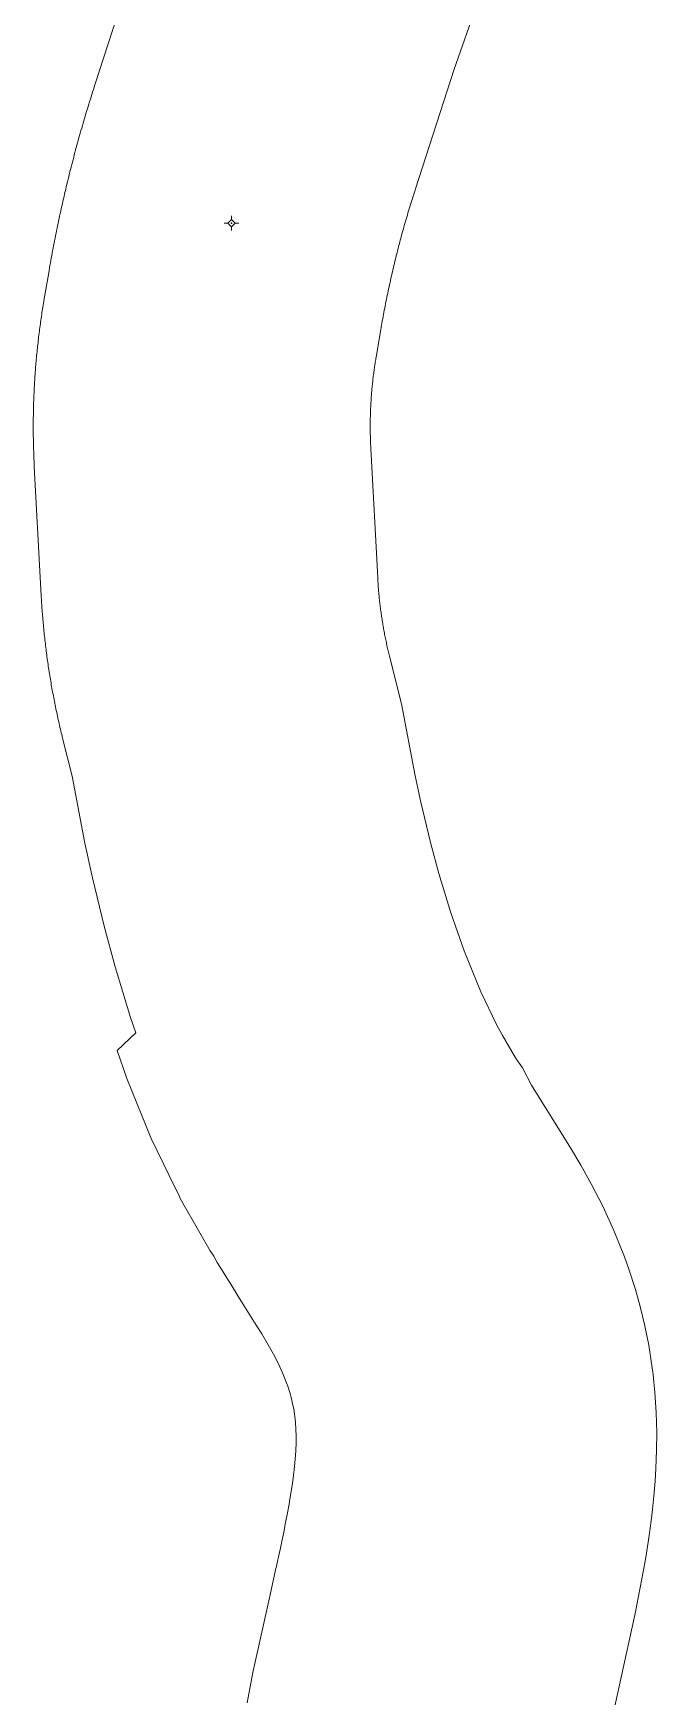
# Model space of a CAD drawing. Header units: metres. Extents: x 544975 to 548996, y 1840763 to 1844365.
# Drawn here: x 545458.9 to 545564.5, y 1843795.2 to 1844076.9 of the extents above; entities that cross this region are included whole.
import ezdxf

# ---------------------------------------------------------------- set-up
doc = ezdxf.new("R2010")
doc.units = ezdxf.units.M
doc.header["$MEASUREMENT"] = 0
doc.layers.add('Level 11', color=7, linetype='Continuous', lineweight=0)
doc.layers.add('Level 30', color=7, linetype='Continuous', lineweight=0)

# ---------------------------------------------------------------- blocks, each defined once
blk = doc.blocks.new('CENTRD_12')
at = {"layer": 'Level 11', "linetype": 'Continuous', "lineweight": 0}
h = blk.add_hatch(color=7, dxfattribs=at)
edge = h.paths.add_edge_path()
edge.add_arc((0, 0), 1.5, 0, 360)
at = {"layer": 'Level 11', "color": 7, "linetype": 'Continuous', "lineweight": 0}
for p, q in [((-6.3, 0), (-12.5, 0)), ((0, 6.2), (-6.3, 0)), ((-6.3, 0), (0, -6.3)), ((0, 12.5), (0, 6.2)), ((6.2, 0), (0, 6.2)), ((0, -6.3), (6.2, 0)), ((12.5, 0), (6.2, 0)), ((0, -6.3), (0, -12.5))]:
    blk.add_line(p, q, dxfattribs=at)
blk = doc.blocks.new('CENTRD_9')
at = {"layer": 'Level 11', "linetype": 'Continuous', "lineweight": 0}
h = blk.add_hatch(color=7, dxfattribs=at)
edge = h.paths.add_edge_path()
edge.add_arc((0, 0), 1.5, 0, 360)
at = {"layer": 'Level 11', "color": 7, "linetype": 'Continuous', "lineweight": 0}
for p, q in [((-6.3, 0), (-12.5, 0)), ((0, 6.2), (-6.3, 0)), ((-6.3, 0), (0, -6.3)), ((0, 12.5), (0, 6.2)), ((6.2, 0), (0, 6.2)), ((0, -6.3), (6.2, 0)), ((12.5, 0), (6.2, 0)), ((0, -6.3), (0, -12.5))]:
    blk.add_line(p, q, dxfattribs=at)
blk = doc.blocks.new('5.DuongDay35Kv_RTH')
at = {"layer": 'Level 30', "color": 5, "flags": 128}
for points in [[(45555.9807, 843787.2005), (45560.857, 843809.3386), (45562.0152, 843815.1734), (45562.6554, 843818.7832), (45563.2427, 843822.5422), (45563.5782, 843825.0284), (45563.8044, 843826.9292), (45564.0388, 843829.2121), (45564.2477, 843831.7584), (45564.3789, 843833.8995), (45564.4915, 843836.954), (45564.5105, 843839.9774), (45564.4196, 843843.3345), (45564.1978, 843846.7615), (45563.8872, 843849.7996), (45563.5895, 843852.0409), (45563.1495, 843854.7593), (45562.5008, 843858.0194), (45561.708, 843861.3099), (45560.9081, 843864.1684), (45559.7922, 843867.6349), (45559.0435, 843869.7295), (45557.2592, 843874.1855), (45555.3782, 843878.2784), (45553.4279, 843882.0831), (45551.6525, 843885.2603), (45549.912, 843888.1976), (45543.3088, 843898.7817), (45541.8077, 843901.7143), (45540.5665, 843903.445), (45538.342, 843907.3181), (45537.3935, 843909.0888), (45534.7435, 843914.5843), (45531.9168, 843921.5127), (45529.6604, 843927.9845), (45527.6363, 843934.6308), (45526.2072, 843939.8964), (45524.5519, 843946.7193), (45523.5864, 843951.1433), (45521.2765, 843963.3798), (45519.2595, 843971.4256), (45519.2024, 843971.6551), (45519.146, 843971.8849), (45519.0905, 843972.1148), (45519.0357, 843972.3449), (45518.9817, 843972.5752), (45518.9284, 843972.8056), (45518.876, 843973.0363), (45518.8243, 843973.2671), (45518.7734, 843973.4981), (45518.7233, 843973.7293), (45518.6739, 843973.9606), (45518.6254, 843974.1921), (45518.5776, 843974.4238), (45518.5306, 843974.6556), (45518.4844, 843974.8876), (45518.439, 843975.1198), (45518.3944, 843975.3521), (45518.3505, 843975.5845), (45518.3075, 843975.8171), (45518.2652, 843976.0498), (45518.2237, 843976.2827), (45518.183, 843976.5157), (45518.1431, 843976.7489), (45518.104, 843976.9822), (45518.0657, 843977.2156), (45518.0281, 843977.4491), (45517.9914, 843977.6828), (45517.9554, 843977.9166), (45517.9203, 843978.1505), (45517.8859, 843978.3845), (45517.8523, 843978.6187), (45517.8195, 843978.8529), (45517.7875, 843979.0873), (45517.7563, 843979.3218), (45517.7259, 843979.5563), (45517.6963, 843979.791), (45517.6674, 843980.0258), (45517.6394, 843980.2607), (45517.6122, 843980.4956), (45517.5857, 843980.7307), (45517.5601, 843980.9658), (45517.5352, 843981.2011), (45517.5112, 843981.4364), (45517.4879, 843981.6718), (45517.4654, 843981.9073), (45517.4438, 843982.1428), (45517.4229, 843982.3784), (45517.4028, 843982.6141), (45517.3835, 843982.8499), (45517.3651, 843983.0857), (45517.3474, 843983.3216), (45517.3305, 843983.5575), (45517.3144, 843983.7935), (45517.2991, 843984.0295), (45517.2846, 843984.2656), (45517.2709, 843984.5018), (45517.2596, 843984.7095), (45516.0939, 844006.5804), (45516.0817, 844006.8167), (45516.0703, 844007.0529), (45516.0597, 844007.2892), (45516.0499, 844007.5256), (45516.0409, 844007.762), (45516.0327, 844007.9984), (45516.0253, 844008.2348), (45516.0187, 844008.4712), (45516.0129, 844008.7077), (45516.0079, 844008.9442), (45516.0037, 844009.1807), (45516.0003, 844009.4172), (45515.9977, 844009.6537), (45515.9959, 844009.8903), (45515.9949, 844010.1268), (45515.9947, 844010.3634), (45515.9954, 844010.5999), (45515.9968, 844010.8364), (45515.999, 844011.073), (45516.002, 844011.3095), (45516.0058, 844011.546), (45516.0104, 844011.7825), (45516.0158, 844012.019), (45516.022, 844012.2554), (45516.029, 844012.4919), (45516.0368, 844012.7283), (45516.0454, 844012.9647), (45516.0548, 844013.201), (45516.065, 844013.4373), (45516.076, 844013.6736), (45516.0878, 844013.9099), (45516.1004, 844014.1461), (45516.1138, 844014.3822), (45516.128, 844014.6184), (45516.143, 844014.8544), (45516.1588, 844015.0904), (45516.1754, 844015.3264), (45516.1927, 844015.5623), (45516.2109, 844015.7981), (45516.2299, 844016.0339), (45516.2497, 844016.2696), (45516.2703, 844016.5053), (45516.2917, 844016.7409), (45516.3138, 844016.9764), (45516.3368, 844017.2118), (45516.3606, 844017.4471), (45516.3851, 844017.6824), (45516.4105, 844017.9176), (45516.4366, 844018.1527), (45516.4636, 844018.3877), (45516.4913, 844018.6226), (45516.5198, 844018.8574), (45516.5492, 844019.0921), (45516.5793, 844019.3267), (45516.6102, 844019.5612), (45516.6419, 844019.7956), (45516.6744, 844020.0299), (45516.7077, 844020.2641), (45516.7418, 844020.4982), (45516.7767, 844020.7322), (45516.8123, 844020.966), (45516.8488, 844021.1997), (45516.8861, 844021.4333), (45516.9241, 844021.6668), (45516.9629, 844021.9001), (45516.9906, 844022.0633), (45517.7898, 844026.7486), (45517.8522, 844027.112), (45517.9153, 844027.4753), (45517.9793, 844027.8384), (45518.0441, 844028.2014), (45518.1096, 844028.5642), (45518.176, 844028.9269), (45518.2431, 844029.2895), (45518.311, 844029.6519), (45518.3797, 844030.0142), (45518.4491, 844030.3763), (45518.5194, 844030.7382), (45518.5905, 844031.1), (45518.6623, 844031.4617), (45518.7349, 844031.8232), (45518.8083, 844032.1845), (45518.8825, 844032.5457), (45518.9575, 844032.9067), (45519.0332, 844033.2676), (45519.1098, 844033.6282), (45519.1871, 844033.9888), (45519.2652, 844034.3491), (45519.344, 844034.7093), (45519.4237, 844035.0693), (45519.5042, 844035.4291), (45519.5854, 844035.7888), (45519.6674, 844036.1483), (45519.7502, 844036.5076), (45519.8337, 844036.8667), (45519.9181, 844037.2256), (45520.0032, 844037.5844), (45520.0891, 844037.943), (45520.1758, 844038.3014), (45520.2632, 844038.6596), (45520.3515, 844039.0176), (45520.4405, 844039.3754), (45520.5302, 844039.733), (45520.6208, 844040.0904), (45520.7121, 844040.4476), (45520.8042, 844040.8047), (45520.8971, 844041.1615), (45520.9908, 844041.5181), (45521.0852, 844041.8745), (45521.1804, 844042.2307), (45521.2764, 844042.5867), (45521.3731, 844042.9425), (45521.4707, 844043.2981), (45521.569, 844043.6535), (45521.668, 844044.0087), (45521.7679, 844044.3636), (45521.8685, 844044.7183), (45521.9698, 844045.0728), (45522.072, 844045.4271), (45522.1749, 844045.7812), (45522.2786, 844046.135), (45522.383, 844046.4886), (45522.4882, 844046.842), (45522.5942, 844047.1952), (45522.7009, 844047.5481), (45522.8085, 844047.9008), (45522.9167, 844048.2533), (45523.0258, 844048.6055), (45523.1356, 844048.9575), (45523.2461, 844049.3092), (45523.3575, 844049.6607), (45523.4696, 844050.012), (45523.5824, 844050.363), (45523.6528, 844050.5805), (45530.2135, 844070.8182), (45539.4723, 844097.2026)], [(45495.1635, 843794.1985), (45496.132, 843799.3305), (45497.6162, 843806.1792), (45498.9208, 843811.9784), (45499.9253, 843816.4572), (45500.1812, 843817.6141), (45500.5738, 843819.4122), (45500.7852, 843820.3958), (45501.0865, 843821.8216), (45501.3489, 843823.0931), (45501.6737, 843824.717), (45501.988, 843826.3601), (45502.2517, 843827.8135), (45502.4007, 843828.6787), (45502.8162, 843831.3379), (45503.0026, 843832.7195), (45503.1142, 843833.6569), (45503.2343, 843834.8269), (45503.3406, 843836.1222), (45503.3877, 843836.8917), (45503.4385, 843838.271), (45503.4453, 843839.3428), (45503.413, 843840.535), (45503.3387, 843841.6833), (45503.2374, 843842.6737), (45503.1754, 843843.1411), (45503.0494, 843843.919), (45502.8532, 843844.905), (45502.6071, 843845.9267), (45502.4244, 843846.5797), (45501.9674, 843847.9994), (45501.9325, 843848.0969), (45501.1416, 843850.072), (45500.4438, 843851.5903), (45499.5905, 843853.2549), (45498.7276, 843854.7992), (45497.6174, 843856.6727), (45496.6965, 843858.1745), (45494.729, 843861.3148), (45493.4016, 843863.4203), (45492.3644, 843865.0731), (45490.0941, 843868.7357), (45489.5317, 843869.8344), (45488.8881, 843870.7319), (45487.1275, 843873.756), (45483.8141, 843879.6048), (45483.7216, 843879.9725), (45482.957, 843881.4), (45478.9224, 843889.767), (45474.7823, 843899.9144), (45473.1276, 843904.6605), (45476.3213, 843907.6506), (45475.4069, 843910.2733), (45472.7971, 843918.8426), (45470.9375, 843925.6944), (45468.9448, 843933.9077), (45467.6664, 843939.7657), (45465.5193, 843951.1396), (45463.9121, 843957.5511), (45463.835, 843957.8604), (45463.7586, 843958.1698), (45463.683, 843958.4795), (45463.6083, 843958.7893), (45463.5342, 843959.0994), (45463.461, 843959.4096), (45463.3886, 843959.72), (45463.3169, 843960.0306), (45463.246, 843960.3413), (45463.1759, 843960.6523), (45463.1066, 843960.9634), (45463.038, 843961.2747), (45462.9702, 843961.5862), (45462.9033, 843961.8978), (45462.837, 843962.2096), (45462.7716, 843962.5215), (45462.707, 843962.8337), (45462.6431, 843963.146), (45462.5801, 843963.4584), (45462.5178, 843963.771), (45462.4563, 843964.0838), (45462.3956, 843964.3967), (45462.3356, 843964.7097), (45462.2765, 843965.0229), (45462.2181, 843965.3363), (45462.1605, 843965.6498), (45462.1038, 843965.9635), (45462.0478, 843966.2772), (45461.9926, 843966.5912), (45461.9381, 843966.9052), (45461.8845, 843967.2194), (45461.8316, 843967.5338), (45461.7796, 843967.8482), (45461.7283, 843968.1628), (45461.6778, 843968.4776), (45461.6282, 843968.7924), (45461.5793, 843969.1074), (45461.5312, 843969.4225), (45461.4838, 843969.7377), (45461.4373, 843970.053), (45461.3916, 843970.3685), (45461.3466, 843970.6841), (45461.3025, 843970.9997), (45461.2591, 843971.3155), (45461.2166, 843971.6314), (45461.1748, 843971.9474), (45461.1338, 843972.2635), (45461.0937, 843972.5797), (45461.0543, 843972.896), (45461.0157, 843973.2124), (45460.9779, 843973.5289), (45460.9409, 843973.8455), (45460.9046, 843974.1622), (45460.8692, 843974.479), (45460.8346, 843974.7958), (45460.8008, 843975.1128), (45460.7678, 843975.4298), (45460.7355, 843975.7469), (45460.7041, 843976.0641), (45460.6734, 843976.3814), (45460.6436, 843976.6987), (45460.6145, 843977.0162), (45460.5863, 843977.3336), (45460.5588, 843977.6512), (45460.5322, 843977.9688), (45460.5063, 843978.2865), (45460.4812, 843978.6043), (45460.457, 843978.9221), (45460.4335, 843979.24), (45460.4108, 843979.5579), (45460.389, 843979.8759), (45460.3679, 843980.194), (45460.3476, 843980.5121), (45460.3281, 843980.8302), (45460.3095, 843981.1484), (45460.2916, 843981.4667), (45460.2804, 843981.6725), (45459.1147, 844003.5435), (45459.0982, 844003.8618), (45459.0824, 844004.1802), (45459.0674, 844004.4986), (45459.0533, 844004.817), (45459.0399, 844005.1355), (45459.0273, 844005.454), (45459.0156, 844005.7725), (45459.0046, 844006.0911), (45458.9944, 844006.4096), (45458.985, 844006.7283), (45458.9765, 844007.0469), (45458.9687, 844007.3655), (45458.9617, 844007.6842), (45458.9555, 844008.0029), (45458.9502, 844008.3216), (45458.9456, 844008.6403), (45458.9418, 844008.959), (45458.9389, 844009.2778), (45458.9367, 844009.5965), (45458.9353, 844009.9153), (45458.9347, 844010.234), (45458.935, 844010.5528), (45458.936, 844010.8715), (45458.9378, 844011.1902), (45458.9404, 844011.509), (45458.9439, 844011.8277), (45458.9481, 844012.1464), (45458.9531, 844012.4651), (45458.959, 844012.7838), (45458.9656, 844013.1025), (45458.973, 844013.4212), (45458.9812, 844013.7398), (45458.9903, 844014.0584), (45459.0001, 844014.377), (45459.0107, 844014.6956), (45459.0221, 844015.0141), (45459.0344, 844015.3326), (45459.0474, 844015.6511), (45459.0612, 844015.9696), (45459.0758, 844016.288), (45459.0912, 844016.6064), (45459.1075, 844016.9247), (45459.1245, 844017.243), (45459.1423, 844017.5612), (45459.1609, 844017.8794), (45459.1803, 844018.1976), (45459.2005, 844018.5157), (45459.2216, 844018.8338), (45459.2434, 844019.1518), (45459.266, 844019.4697), (45459.2894, 844019.7876), (45459.3136, 844020.1054), (45459.3386, 844020.4232), (45459.3644, 844020.7409), (45459.391, 844021.0585), (45459.4184, 844021.3761), (45459.4466, 844021.6936), (45459.4756, 844022.011), (45459.5053, 844022.3284), (45459.5359, 844022.6456), (45459.5673, 844022.9628), (45459.5995, 844023.28), (45459.6324, 844023.597), (45459.6662, 844023.914), (45459.7008, 844024.2308), (45459.7361, 844024.5476), (45459.7723, 844024.8643), (45459.8092, 844025.1809), (45459.8469, 844025.4974), (45459.8855, 844025.8138), (45459.9248, 844026.1301), (45459.9649, 844026.4463), (45460.0058, 844026.7624), (45460.0475, 844027.0785), (45460.09, 844027.3944), (45460.1333, 844027.7102), (45460.1774, 844028.0258), (45460.2223, 844028.3414), (45460.268, 844028.6569), (45460.3144, 844028.9722), (45460.3617, 844029.2874), (45460.4097, 844029.6025), (45460.4586, 844029.9175), (45460.5082, 844030.2324), (45460.5586, 844030.5471), (45460.6098, 844030.8617), (45460.6618, 844031.1762), (45460.7146, 844031.4906), (45460.743, 844031.6579), (45461.5422, 844036.3432), (45461.6143, 844036.7632), (45461.6871, 844037.1831), (45461.7607, 844037.6028), (45461.8351, 844038.0224), (45461.9104, 844038.4419), (45461.9863, 844038.8612), (45462.0631, 844039.2804), (45462.1407, 844039.6994), (45462.219, 844040.1183), (45462.2982, 844040.537), (45462.3781, 844040.9556), (45462.4588, 844041.374), (45462.5403, 844041.7923), (45462.6226, 844042.2104), (45462.7056, 844042.6284), (45462.7895, 844043.0462), (45462.8741, 844043.4639), (45462.9595, 844043.8814), (45463.0457, 844044.2987), (45463.1327, 844044.7159), (45463.2205, 844045.1329), (45463.309, 844045.5497), (45463.3984, 844045.9664), (45463.4885, 844046.3829), (45463.5794, 844046.7993), (45463.671, 844047.2154), (45463.7635, 844047.6314), (45463.8567, 844048.0473), (45463.9507, 844048.4629), (45464.0455, 844048.8784), (45464.1411, 844049.2937), (45464.2375, 844049.7088), (45464.3346, 844050.1237), (45464.4325, 844050.5384), (45464.5312, 844050.953), (45464.6307, 844051.3674), (45464.7309, 844051.7816), (45464.832, 844052.1955), (45464.9338, 844052.6094), (45465.0364, 844053.023), (45465.1397, 844053.4364), (45465.2438, 844053.8496), (45465.3488, 844054.2626), (45465.4544, 844054.6755), (45465.5609, 844055.0881), (45465.6681, 844055.5005), (45465.7761, 844055.9128), (45465.8849, 844056.3248), (45465.9945, 844056.7366), (45466.1048, 844057.1482), (45466.2159, 844057.5597), (45466.3278, 844057.9709), (45466.4404, 844058.3818), (45466.5538, 844058.7926), (45466.668, 844059.2032), (45466.783, 844059.6135), (45466.8987, 844060.0237), (45467.0152, 844060.4336), (45467.1325, 844060.8433), (45467.2505, 844061.2527), (45467.3693, 844061.662), (45467.4889, 844062.071), (45467.6092, 844062.4798), (45467.7303, 844062.8884), (45467.8522, 844063.2967), (45467.9748, 844063.7049), (45468.0982, 844064.1127), (45468.2224, 844064.5204), (45468.3473, 844064.9278), (45468.473, 844065.335), (45468.5995, 844065.7419), (45468.7267, 844066.1487), (45468.8547, 844066.5551), (45468.9835, 844066.9614), (45469.113, 844067.3673), (45469.2433, 844067.7731), (45469.3738, 844068.177), (45476.1457, 844089.0659)]]:
    blk.add_lwpolyline(points, dxfattribs=at)
at = {"layer": 'Level 11', "color": 7, "linetype": 'Continuous', "lineweight": 0, "xscale": 0.1, "yscale": 0.1, "zscale": 0.1}
blk.add_blockref('CENTRD_9', (45492.5075, 844044.7451), dxfattribs=at)

msp = doc.modelspace()

# ---------------------------------------------------------------- linework, layer by layer
at = {"layer": 'Level 30', "color": 5, "flags": 128}
for points in [[(545555.9807, 1843787.2005), (545560.857, 1843809.3386), (545562.0152, 1843815.1734), (545562.6554, 1843818.7832), (545563.2427, 1843822.5422), (545563.5782, 1843825.0284), (545563.8044, 1843826.9292), (545564.0388, 1843829.2121), (545564.2477, 1843831.7584), (545564.3789, 1843833.8995), (545564.4915, 1843836.954), (545564.5105, 1843839.9774), (545564.4196, 1843843.3345), (545564.1978, 1843846.7615), (545563.8872, 1843849.7996), (545563.5895, 1843852.0409), (545563.1495, 1843854.7593), (545562.5008, 1843858.0194), (545561.708, 1843861.3099), (545560.9081, 1843864.1684), (545559.7922, 1843867.6349), (545559.0435, 1843869.7295), (545557.2592, 1843874.1855), (545555.3782, 1843878.2784), (545553.4279, 1843882.0831), (545551.6525, 1843885.2603), (545549.912, 1843888.1976), (545543.3088, 1843898.7817), (545541.8077, 1843901.7143), (545540.5665, 1843903.445), (545538.342, 1843907.3181), (545537.3935, 1843909.0888), (545534.7435, 1843914.5843), (545531.9168, 1843921.5127), (545529.6604, 1843927.9845), (545527.6363, 1843934.6308), (545526.2072, 1843939.8964), (545524.5519, 1843946.7193), (545523.5864, 1843951.1433), (545521.2765, 1843963.3798), (545519.2595, 1843971.4256), (545519.2024, 1843971.6551), (545519.146, 1843971.8849), (545519.0905, 1843972.1148), (545519.0357, 1843972.3449), (545518.9817, 1843972.5752), (545518.9284, 1843972.8056), (545518.876, 1843973.0363), (545518.8243, 1843973.2671), (545518.7734, 1843973.4981), (545518.7233, 1843973.7293), (545518.6739, 1843973.9606), (545518.6254, 1843974.1921), (545518.5776, 1843974.4238), (545518.5306, 1843974.6556), (545518.4844, 1843974.8876), (545518.439, 1843975.1198), (545518.3944, 1843975.3521), (545518.3505, 1843975.5845), (545518.3075, 1843975.8171), (545518.2652, 1843976.0498), (545518.2237, 1843976.2827), (545518.183, 1843976.5157), (545518.1431, 1843976.7489), (545518.104, 1843976.9822), (545518.0657, 1843977.2156), (545518.0281, 1843977.4491), (545517.9914, 1843977.6828), (545517.9554, 1843977.9166), (545517.9203, 1843978.1505), (545517.8859, 1843978.3845), (545517.8523, 1843978.6187), (545517.8195, 1843978.8529), (545517.7875, 1843979.0873), (545517.7563, 1843979.3218), (545517.7259, 1843979.5563), (545517.6963, 1843979.791), (545517.6674, 1843980.0258), (545517.6394, 1843980.2607), (545517.6122, 1843980.4956), (545517.5857, 1843980.7307), (545517.5601, 1843980.9658), (545517.5352, 1843981.2011), (545517.5112, 1843981.4364), (545517.4879, 1843981.6718), (545517.4654, 1843981.9073), (545517.4438, 1843982.1428), (545517.4229, 1843982.3784), (545517.4028, 1843982.6141), (545517.3835, 1843982.8499), (545517.3651, 1843983.0857), (545517.3474, 1843983.3216), (545517.3305, 1843983.5575), (545517.3144, 1843983.7935), (545517.2991, 1843984.0295), (545517.2846, 1843984.2656), (545517.2709, 1843984.5018), (545517.2596, 1843984.7095), (545516.0939, 1844006.5804), (545516.0817, 1844006.8167), (545516.0703, 1844007.0529), (545516.0597, 1844007.2892), (545516.0499, 1844007.5256), (545516.0409, 1844007.762), (545516.0327, 1844007.9984), (545516.0253, 1844008.2348), (545516.0187, 1844008.4712), (545516.0129, 1844008.7077), (545516.0079, 1844008.9442), (545516.0037, 1844009.1807), (545516.0003, 1844009.4172), (545515.9977, 1844009.6537), (545515.9959, 1844009.8903), (545515.9949, 1844010.1268), (545515.9947, 1844010.3634), (545515.9954, 1844010.5999), (545515.9968, 1844010.8364), (545515.999, 1844011.073), (545516.002, 1844011.3095), (545516.0058, 1844011.546), (545516.0104, 1844011.7825), (545516.0158, 1844012.019), (545516.022, 1844012.2554), (545516.029, 1844012.4919), (545516.0368, 1844012.7283), (545516.0454, 1844012.9647), (545516.0548, 1844013.201), (545516.065, 1844013.4373), (545516.076, 1844013.6736), (545516.0878, 1844013.9099), (545516.1004, 1844014.1461), (545516.1138, 1844014.3822), (545516.128, 1844014.6184), (545516.143, 1844014.8544), (545516.1588, 1844015.0904), (545516.1754, 1844015.3264), (545516.1927, 1844015.5623), (545516.2109, 1844015.7981), (545516.2299, 1844016.0339), (545516.2497, 1844016.2696), (545516.2703, 1844016.5053), (545516.2917, 1844016.7409), (545516.3138, 1844016.9764), (545516.3368, 1844017.2118), (545516.3606, 1844017.4471), (545516.3851, 1844017.6824), (545516.4105, 1844017.9176), (545516.4366, 1844018.1527), (545516.4636, 1844018.3877), (545516.4913, 1844018.6226), (545516.5198, 1844018.8574), (545516.5492, 1844019.0921), (545516.5793, 1844019.3267), (545516.6102, 1844019.5612), (545516.6419, 1844019.7956), (545516.6744, 1844020.0299), (545516.7077, 1844020.2641), (545516.7418, 1844020.4982), (545516.7767, 1844020.7322), (545516.8123, 1844020.966), (545516.8488, 1844021.1997), (545516.8861, 1844021.4333), (545516.9241, 1844021.6668), (545516.9629, 1844021.9001), (545516.9906, 1844022.0633), (545517.7898, 1844026.7486), (545517.8522, 1844027.112), (545517.9153, 1844027.4753), (545517.9793, 1844027.8384), (545518.0441, 1844028.2014), (545518.1096, 1844028.5642), (545518.176, 1844028.9269), (545518.2431, 1844029.2895), (545518.311, 1844029.6519), (545518.3797, 1844030.0142), (545518.4491, 1844030.3763), (545518.5194, 1844030.7382), (545518.5905, 1844031.1), (545518.6623, 1844031.4617), (545518.7349, 1844031.8232), (545518.8083, 1844032.1845), (545518.8825, 1844032.5457), (545518.9575, 1844032.9067), (545519.0332, 1844033.2676), (545519.1098, 1844033.6282), (545519.1871, 1844033.9888), (545519.2652, 1844034.3491), (545519.344, 1844034.7093), (545519.4237, 1844035.0693), (545519.5042, 1844035.4291), (545519.5854, 1844035.7888), (545519.6674, 1844036.1483), (545519.7502, 1844036.5076), (545519.8337, 1844036.8667), (545519.9181, 1844037.2256), (545520.0032, 1844037.5844), (545520.0891, 1844037.943), (545520.1758, 1844038.3014), (545520.2632, 1844038.6596), (545520.3515, 1844039.0176), (545520.4405, 1844039.3754), (545520.5302, 1844039.733), (545520.6208, 1844040.0904), (545520.7121, 1844040.4476), (545520.8042, 1844040.8047), (545520.8971, 1844041.1615), (545520.9908, 1844041.5181), (545521.0852, 1844041.8745), (545521.1804, 1844042.2307), (545521.2764, 1844042.5867), (545521.3731, 1844042.9425), (545521.4707, 1844043.2981), (545521.569, 1844043.6535), (545521.668, 1844044.0087), (545521.7679, 1844044.3636), (545521.8685, 1844044.7183), (545521.9698, 1844045.0728), (545522.072, 1844045.4271), (545522.1749, 1844045.7812), (545522.2786, 1844046.135), (545522.383, 1844046.4886), (545522.4882, 1844046.842), (545522.5942, 1844047.1952), (545522.7009, 1844047.5481), (545522.8085, 1844047.9008), (545522.9167, 1844048.2533), (545523.0258, 1844048.6055), (545523.1356, 1844048.9575), (545523.2461, 1844049.3092), (545523.3575, 1844049.6607), (545523.4696, 1844050.012), (545523.5824, 1844050.363), (545523.6528, 1844050.5805), (545530.2135, 1844070.8182), (545539.4723, 1844097.2026)], [(545495.1635, 1843794.1985), (545496.132, 1843799.3305), (545497.6162, 1843806.1792), (545498.9208, 1843811.9784), (545499.9253, 1843816.4572), (545500.1812, 1843817.6141), (545500.5738, 1843819.4122), (545500.7852, 1843820.3958), (545501.0865, 1843821.8216), (545501.3489, 1843823.0931), (545501.6737, 1843824.717), (545501.988, 1843826.3601), (545502.2517, 1843827.8135), (545502.4007, 1843828.6787), (545502.8162, 1843831.3379), (545503.0026, 1843832.7195), (545503.1142, 1843833.6569), (545503.2343, 1843834.8269), (545503.3406, 1843836.1222), (545503.3877, 1843836.8917), (545503.4385, 1843838.271), (545503.4453, 1843839.3428), (545503.413, 1843840.535), (545503.3387, 1843841.6833), (545503.2374, 1843842.6737), (545503.1754, 1843843.1411), (545503.0494, 1843843.919), (545502.8532, 1843844.905), (545502.6071, 1843845.9267), (545502.4244, 1843846.5797), (545501.9674, 1843847.9994), (545501.9325, 1843848.0969), (545501.1416, 1843850.072), (545500.4438, 1843851.5903), (545499.5905, 1843853.2549), (545498.7276, 1843854.7992), (545497.6174, 1843856.6727), (545496.6965, 1843858.1745), (545494.729, 1843861.3148), (545493.4016, 1843863.4203), (545492.3644, 1843865.0731), (545490.0941, 1843868.7357), (545489.5317, 1843869.8344), (545488.8881, 1843870.7319), (545487.1275, 1843873.756), (545483.8141, 1843879.6048), (545483.7216, 1843879.9725), (545482.957, 1843881.4), (545478.9224, 1843889.767), (545474.7823, 1843899.9144), (545473.1276, 1843904.6605), (545476.3213, 1843907.6506), (545475.4069, 1843910.2733), (545472.7971, 1843918.8426), (545470.9375, 1843925.6944), (545468.9448, 1843933.9077), (545467.6664, 1843939.7657), (545465.5193, 1843951.1396), (545463.9121, 1843957.5511), (545463.835, 1843957.8604), (545463.7586, 1843958.1698), (545463.683, 1843958.4795), (545463.6083, 1843958.7893), (545463.5342, 1843959.0994), (545463.461, 1843959.4096), (545463.3886, 1843959.72), (545463.3169, 1843960.0306), (545463.246, 1843960.3413), (545463.1759, 1843960.6523), (545463.1066, 1843960.9634), (545463.038, 1843961.2747), (545462.9702, 1843961.5862), (545462.9033, 1843961.8978), (545462.837, 1843962.2096), (545462.7716, 1843962.5215), (545462.707, 1843962.8337), (545462.6431, 1843963.146), (545462.5801, 1843963.4584), (545462.5178, 1843963.771), (545462.4563, 1843964.0838), (545462.3956, 1843964.3967), (545462.3356, 1843964.7097), (545462.2765, 1843965.0229), (545462.2181, 1843965.3363), (545462.1605, 1843965.6498), (545462.1038, 1843965.9635), (545462.0478, 1843966.2772), (545461.9926, 1843966.5912), (545461.9381, 1843966.9052), (545461.8845, 1843967.2194), (545461.8316, 1843967.5338), (545461.7796, 1843967.8482), (545461.7283, 1843968.1628), (545461.6778, 1843968.4776), (545461.6282, 1843968.7924), (545461.5793, 1843969.1074), (545461.5312, 1843969.4225), (545461.4838, 1843969.7377), (545461.4373, 1843970.053), (545461.3916, 1843970.3685), (545461.3466, 1843970.6841), (545461.3025, 1843970.9997), (545461.2591, 1843971.3155), (545461.2166, 1843971.6314), (545461.1748, 1843971.9474), (545461.1338, 1843972.2635), (545461.0937, 1843972.5797), (545461.0543, 1843972.896), (545461.0157, 1843973.2124), (545460.9779, 1843973.5289), (545460.9409, 1843973.8455), (545460.9046, 1843974.1622), (545460.8692, 1843974.479), (545460.8346, 1843974.7958), (545460.8008, 1843975.1128), (545460.7678, 1843975.4298), (545460.7355, 1843975.7469), (545460.7041, 1843976.0641), (545460.6734, 1843976.3814), (545460.6436, 1843976.6987), (545460.6145, 1843977.0162), (545460.5863, 1843977.3336), (545460.5588, 1843977.6512), (545460.5322, 1843977.9688), (545460.5063, 1843978.2865), (545460.4812, 1843978.6043), (545460.457, 1843978.9221), (545460.4335, 1843979.24), (545460.4108, 1843979.5579), (545460.389, 1843979.8759), (545460.3679, 1843980.194), (545460.3476, 1843980.5121), (545460.3281, 1843980.8302), (545460.3095, 1843981.1484), (545460.2916, 1843981.4667), (545460.2804, 1843981.6725), (545459.1147, 1844003.5435), (545459.0982, 1844003.8618), (545459.0824, 1844004.1802), (545459.0674, 1844004.4986), (545459.0533, 1844004.817), (545459.0399, 1844005.1355), (545459.0273, 1844005.454), (545459.0156, 1844005.7725), (545459.0046, 1844006.0911), (545458.9944, 1844006.4096), (545458.985, 1844006.7283), (545458.9765, 1844007.0469), (545458.9687, 1844007.3655), (545458.9617, 1844007.6842), (545458.9555, 1844008.0029), (545458.9502, 1844008.3216), (545458.9456, 1844008.6403), (545458.9418, 1844008.959), (545458.9389, 1844009.2778), (545458.9367, 1844009.5965), (545458.9353, 1844009.9153), (545458.9347, 1844010.234), (545458.935, 1844010.5528), (545458.936, 1844010.8715), (545458.9378, 1844011.1902), (545458.9404, 1844011.509), (545458.9439, 1844011.8277), (545458.9481, 1844012.1464), (545458.9531, 1844012.4651), (545458.959, 1844012.7838), (545458.9656, 1844013.1025), (545458.973, 1844013.4212), (545458.9812, 1844013.7398), (545458.9903, 1844014.0584), (545459.0001, 1844014.377), (545459.0107, 1844014.6956), (545459.0221, 1844015.0141), (545459.0344, 1844015.3326), (545459.0474, 1844015.6511), (545459.0612, 1844015.9696), (545459.0758, 1844016.288), (545459.0912, 1844016.6064), (545459.1075, 1844016.9247), (545459.1245, 1844017.243), (545459.1423, 1844017.5612), (545459.1609, 1844017.8794), (545459.1803, 1844018.1976), (545459.2005, 1844018.5157), (545459.2216, 1844018.8338), (545459.2434, 1844019.1518), (545459.266, 1844019.4697), (545459.2894, 1844019.7876), (545459.3136, 1844020.1054), (545459.3386, 1844020.4232), (545459.3644, 1844020.7409), (545459.391, 1844021.0585), (545459.4184, 1844021.3761), (545459.4466, 1844021.6936), (545459.4756, 1844022.011), (545459.5053, 1844022.3284), (545459.5359, 1844022.6456), (545459.5673, 1844022.9628), (545459.5995, 1844023.28), (545459.6324, 1844023.597), (545459.6662, 1844023.914), (545459.7008, 1844024.2308), (545459.7361, 1844024.5476), (545459.7723, 1844024.8643), (545459.8092, 1844025.1809), (545459.8469, 1844025.4974), (545459.8855, 1844025.8138), (545459.9248, 1844026.1301), (545459.9649, 1844026.4463), (545460.0058, 1844026.7624), (545460.0475, 1844027.0785), (545460.09, 1844027.3944), (545460.1333, 1844027.7102), (545460.1774, 1844028.0258), (545460.2223, 1844028.3414), (545460.268, 1844028.6569), (545460.3144, 1844028.9722), (545460.3617, 1844029.2874), (545460.4097, 1844029.6025), (545460.4586, 1844029.9175), (545460.5082, 1844030.2324), (545460.5586, 1844030.5471), (545460.6098, 1844030.8617), (545460.6618, 1844031.1762), (545460.7146, 1844031.4906), (545460.743, 1844031.6579), (545461.5422, 1844036.3432), (545461.6143, 1844036.7632), (545461.6871, 1844037.1831), (545461.7607, 1844037.6028), (545461.8351, 1844038.0224), (545461.9104, 1844038.4419), (545461.9863, 1844038.8612), (545462.0631, 1844039.2804), (545462.1407, 1844039.6994), (545462.219, 1844040.1183), (545462.2982, 1844040.537), (545462.3781, 1844040.9556), (545462.4588, 1844041.374), (545462.5403, 1844041.7923), (545462.6226, 1844042.2104), (545462.7056, 1844042.6284), (545462.7895, 1844043.0462), (545462.8741, 1844043.4639), (545462.9595, 1844043.8814), (545463.0457, 1844044.2987), (545463.1327, 1844044.7159), (545463.2205, 1844045.1329), (545463.309, 1844045.5497), (545463.3984, 1844045.9664), (545463.4885, 1844046.3829), (545463.5794, 1844046.7993), (545463.671, 1844047.2154), (545463.7635, 1844047.6314), (545463.8567, 1844048.0473), (545463.9507, 1844048.4629), (545464.0455, 1844048.8784), (545464.1411, 1844049.2937), (545464.2375, 1844049.7088), (545464.3346, 1844050.1237), (545464.4325, 1844050.5384), (545464.5312, 1844050.953), (545464.6307, 1844051.3674), (545464.7309, 1844051.7816), (545464.832, 1844052.1955), (545464.9338, 1844052.6094), (545465.0364, 1844053.023), (545465.1397, 1844053.4364), (545465.2438, 1844053.8496), (545465.3488, 1844054.2626), (545465.4544, 1844054.6755), (545465.5609, 1844055.0881), (545465.6681, 1844055.5005), (545465.7761, 1844055.9128), (545465.8849, 1844056.3248), (545465.9945, 1844056.7366), (545466.1048, 1844057.1482), (545466.2159, 1844057.5597), (545466.3278, 1844057.9709), (545466.4404, 1844058.3818), (545466.5538, 1844058.7926), (545466.668, 1844059.2032), (545466.783, 1844059.6135), (545466.8987, 1844060.0237), (545467.0152, 1844060.4336), (545467.1325, 1844060.8433), (545467.2505, 1844061.2527), (545467.3693, 1844061.662), (545467.4889, 1844062.071), (545467.6092, 1844062.4798), (545467.7303, 1844062.8884), (545467.8522, 1844063.2967), (545467.9748, 1844063.7049), (545468.0982, 1844064.1127), (545468.2224, 1844064.5204), (545468.3473, 1844064.9278), (545468.473, 1844065.335), (545468.5995, 1844065.7419), (545468.7267, 1844066.1487), (545468.8547, 1844066.5551), (545468.9835, 1844066.9614), (545469.113, 1844067.3673), (545469.2433, 1844067.7731), (545469.3738, 1844068.177), (545476.1457, 1844089.0659)]]:
    msp.add_lwpolyline(points, dxfattribs=at)

# ---------------------------------------------------------------- block references
at = {"color": 7, "linetype": 'Continuous', "lineweight": 0}
msp.add_blockref('5.DuongDay35Kv_RTH', (500000, 1000000), dxfattribs=at)
at = {"layer": 'Level 11', "color": 7, "linetype": 'Continuous', "lineweight": 0, "xscale": 0.1, "yscale": 0.1, "zscale": 0.1}
msp.add_blockref('CENTRD_12', (545492.5075, 1844044.7452), dxfattribs=at)

doc.saveas('drawing.dxf')
